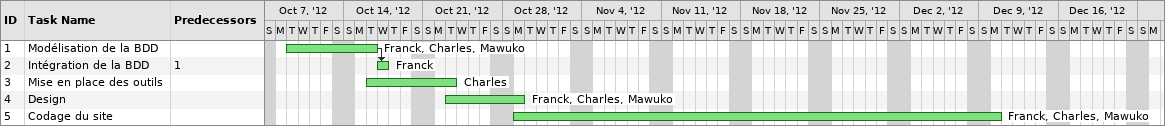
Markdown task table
| ID | Task | Start | Finish | Predecessors | Resources |
|---|---|---|---|---|---|
| 1 | Modélisation de la BDD | 2012-10-09 | 2012-10-16 |  | Franck, Charles, Mawuko |
| 2 | Intégration de la BDD | 2012-10-17 | 2012-10-17 | 1 | Franck |
| 3 | Mise en place des outils | 2012-10-16 | 2012-10-23 |  | Charles |
| 4 | Design | 2012-10-23 | 2012-10-29 |  | Franck, Charles, Mawuko |
| 5 | Codage du site | 2012-10-29 | 2012-12-10 |  | Franck, Charles, Mawuko |
